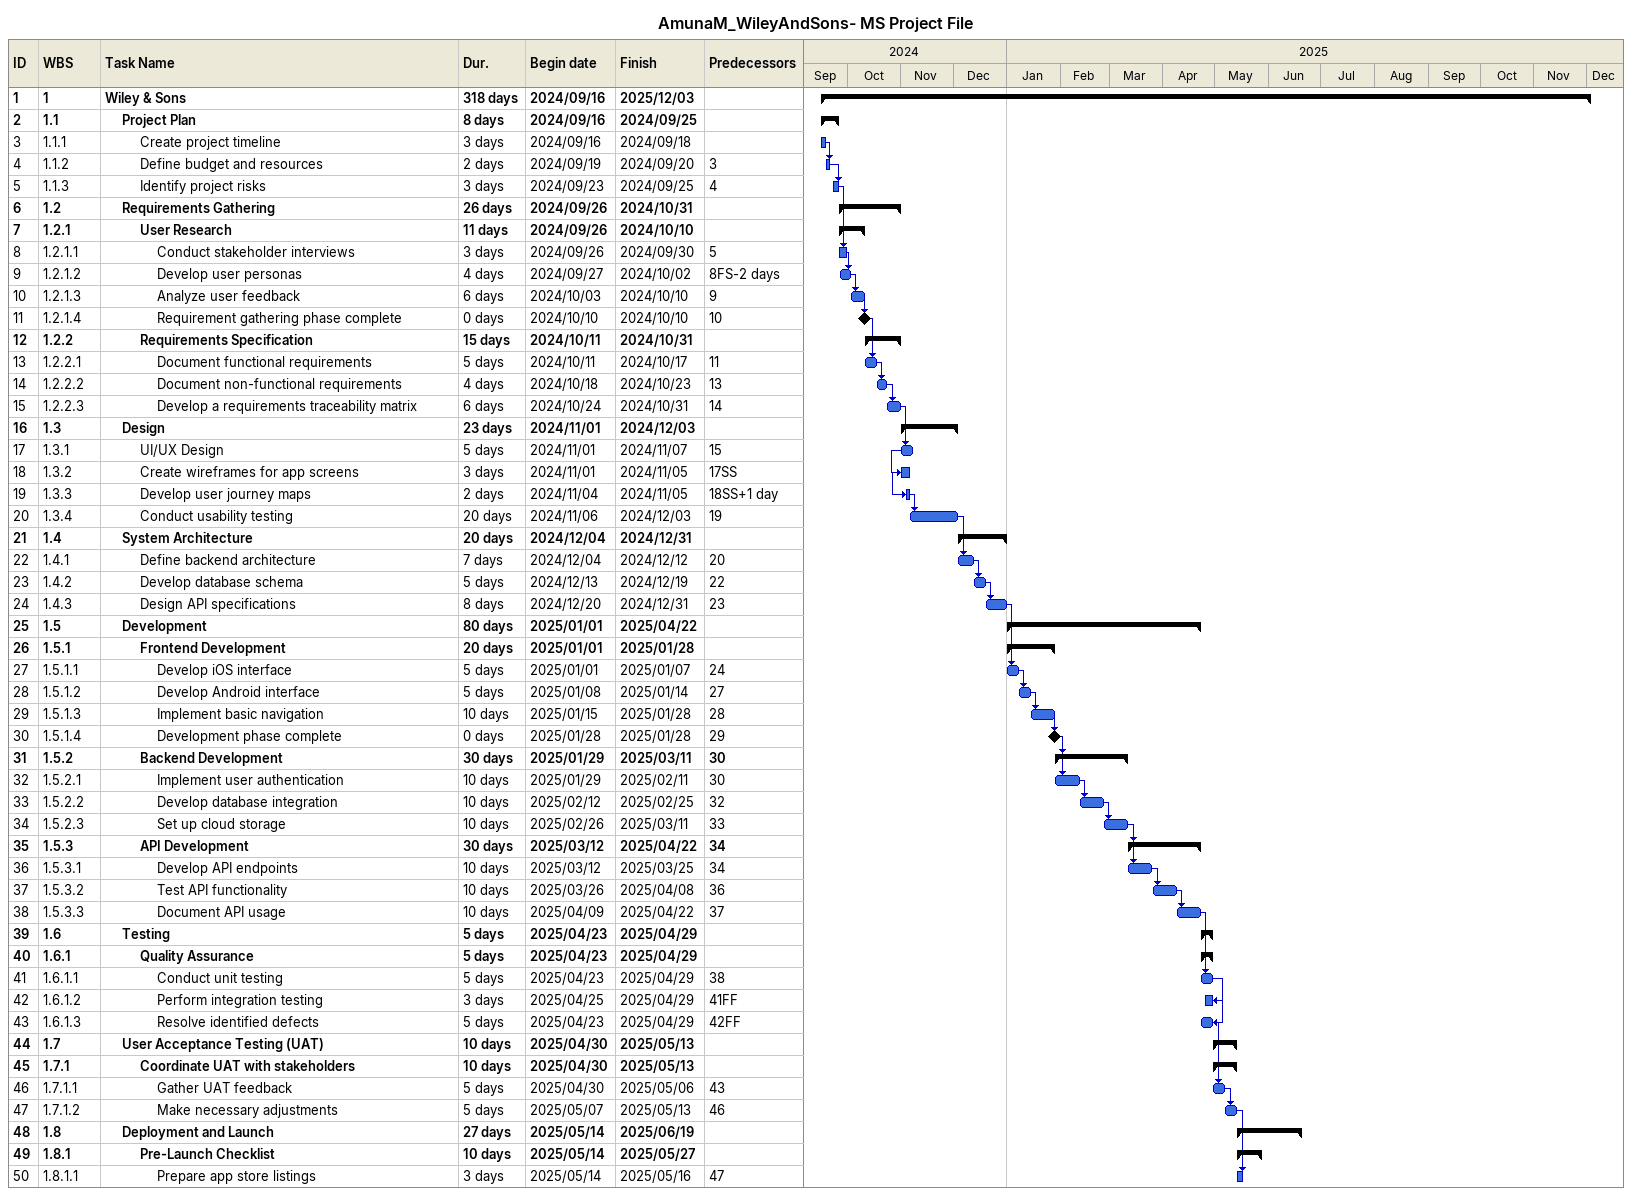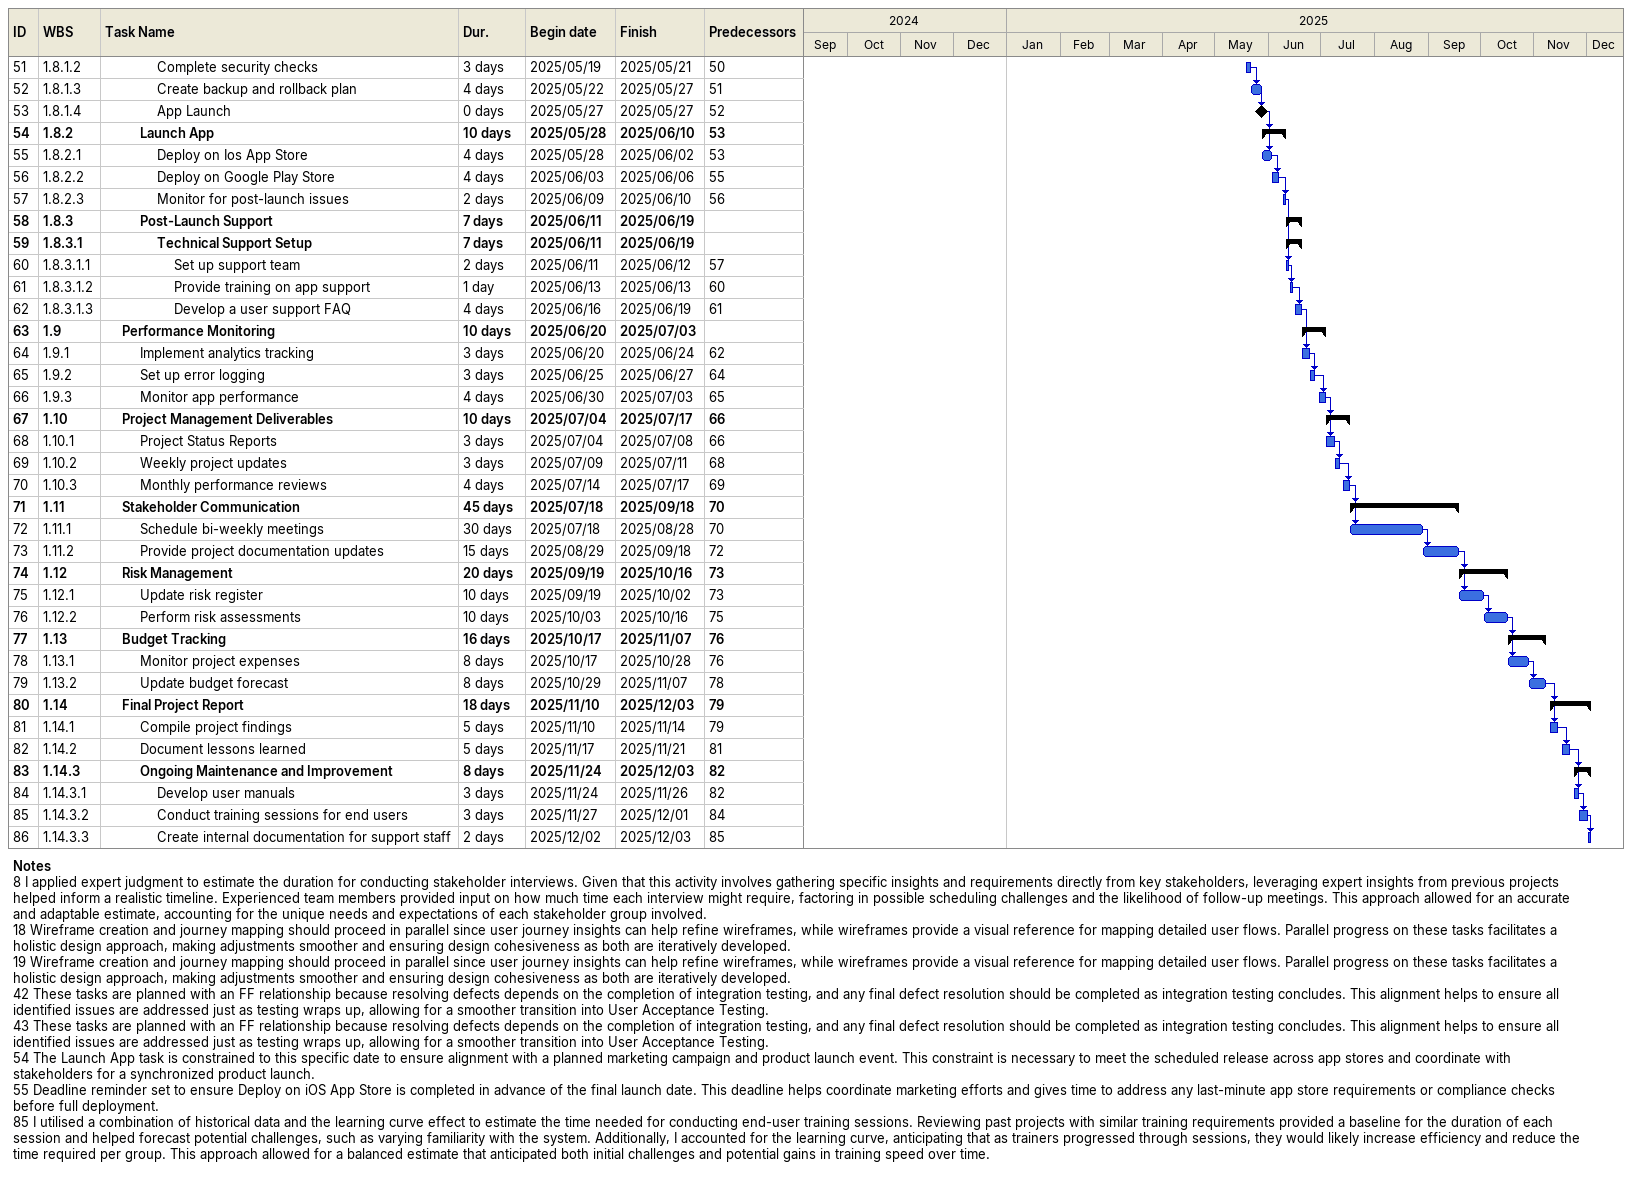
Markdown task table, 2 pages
AmunaM_WileyAndSons- MS Project File

| ID | WBS | Task | Duration | Start | Finish | Predecessors |
|---|---|---|---|---|---|---|
| 1 | 1 | **Wiley & Sons** | 318d | 2024-09-16 | 2025-12-03 |  |
| 2 | 1.1 | **Project Plan** | 8d | 2024-09-16 | 2024-09-25 |  |
| 3 | 1.1.1 | Create project timeline | 3d | 2024-09-16 | 2024-09-18 |  |
| 4 | 1.1.2 | Define budget and resources | 2d | 2024-09-19 | 2024-09-20 | 3 |
| 5 | 1.1.3 | Identify project risks | 3d | 2024-09-23 | 2024-09-25 | 4 |
| 6 | 1.2 | **Requirements Gathering** | 26d | 2024-09-26 | 2024-10-31 |  |
| 7 | 1.2.1 | **User Research** | 11d | 2024-09-26 | 2024-10-10 |  |
| 8 | 1.2.1.1 | Conduct stakeholder interviews | 3d | 2024-09-26 | 2024-09-30 | 5 |
| 9 | 1.2.1.2 | Develop user personas | 4d | 2024-09-27 | 2024-10-02 | 8FS-2d |
| 10 | 1.2.1.3 | Analyze user feedback | 6d | 2024-10-03 | 2024-10-10 | 9 |
| 11 | 1.2.1.4 | Requirement gathering phase complete | 0d | 2024-10-10 | 2024-10-10 | 10 |
| 12 | 1.2.2 | **Requirements Specification** | 15d | 2024-10-11 | 2024-10-31 |  |
| 13 | 1.2.2.1 | Document functional requirements | 5d | 2024-10-11 | 2024-10-17 | 11 |
| 14 | 1.2.2.2 | Document non-functional requirements | 4d | 2024-10-18 | 2024-10-23 | 13 |
| 15 | 1.2.2.3 | Develop a requirements traceability matrix | 6d | 2024-10-24 | 2024-10-31 | 14 |
| 16 | 1.3 | **Design** | 23d | 2024-11-01 | 2024-12-03 |  |
| 17 | 1.3.1 | UI/UX Design | 5d | 2024-11-01 | 2024-11-07 | 15 |
| 18 | 1.3.2 | Create wireframes for app screens | 3d | 2024-11-01 | 2024-11-05 | 17SS |
| 19 | 1.3.3 | Develop user journey maps | 2d | 2024-11-04 | 2024-11-05 | 18SS+1d |
| 20 | 1.3.4 | Conduct usability testing | 20d | 2024-11-06 | 2024-12-03 | 19 |
| 21 | 1.4 | **System Architecture** | 20d | 2024-12-04 | 2024-12-31 |  |
| 22 | 1.4.1 | Define backend architecture | 7d | 2024-12-04 | 2024-12-12 | 20 |
| 23 | 1.4.2 | Develop database schema | 5d | 2024-12-13 | 2024-12-19 | 22 |
| 24 | 1.4.3 | Design API specifications | 8d | 2024-12-20 | 2024-12-31 | 23 |
| 25 | 1.5 | **Development** | 80d | 2025-01-01 | 2025-04-22 |  |
| 26 | 1.5.1 | **Frontend Development** | 20d | 2025-01-01 | 2025-01-28 |  |
| 27 | 1.5.1.1 | Develop iOS interface | 5d | 2025-01-01 | 2025-01-07 | 24 |
| 28 | 1.5.1.2 | Develop Android interface | 5d | 2025-01-08 | 2025-01-14 | 27 |
| 29 | 1.5.1.3 | Implement basic navigation | 10d | 2025-01-15 | 2025-01-28 | 28 |
| 30 | 1.5.1.4 | Development phase complete | 0d | 2025-01-28 | 2025-01-28 | 29 |
| 31 | 1.5.2 | **Backend Development** | 30d | 2025-01-29 | 2025-03-11 | 30 |
| 32 | 1.5.2.1 | Implement user authentication | 10d | 2025-01-29 | 2025-02-11 | 30 |
| 33 | 1.5.2.2 | Develop database integration | 10d | 2025-02-12 | 2025-02-25 | 32 |
| 34 | 1.5.2.3 | Set up cloud storage | 10d | 2025-02-26 | 2025-03-11 | 33 |
| 35 | 1.5.3 | **API Development** | 30d | 2025-03-12 | 2025-04-22 | 34 |
| 36 | 1.5.3.1 | Develop API endpoints | 10d | 2025-03-12 | 2025-03-25 | 34 |
| 37 | 1.5.3.2 | Test API functionality | 10d | 2025-03-26 | 2025-04-08 | 36 |
| 38 | 1.5.3.3 | Document API usage | 10d | 2025-04-09 | 2025-04-22 | 37 |
| 39 | 1.6 | **Testing** | 5d | 2025-04-23 | 2025-04-29 |  |
| 40 | 1.6.1 | **Quality Assurance** | 5d | 2025-04-23 | 2025-04-29 |  |
| 41 | 1.6.1.1 | Conduct unit testing | 5d | 2025-04-23 | 2025-04-29 | 38 |
| 42 | 1.6.1.2 | Perform integration testing | 3d | 2025-04-25 | 2025-04-29 | 41FF |
| 43 | 1.6.1.3 | Resolve identified defects | 5d | 2025-04-23 | 2025-04-29 | 42FF |
| 44 | 1.7 | **User Acceptance Testing (UAT)** | 10d | 2025-04-30 | 2025-05-13 |  |
| 45 | 1.7.1 | **Coordinate UAT with stakeholders** | 10d | 2025-04-30 | 2025-05-13 |  |
| 46 | 1.7.1.1 | Gather UAT feedback | 5d | 2025-04-30 | 2025-05-06 | 43 |
| 47 | 1.7.1.2 | Make necessary adjustments | 5d | 2025-05-07 | 2025-05-13 | 46 |
| 48 | 1.8 | **Deployment and Launch** | 27d | 2025-05-14 | 2025-06-19 |  |
| 49 | 1.8.1 | **Pre-Launch Checklist** | 10d | 2025-05-14 | 2025-05-27 |  |
| 50 | 1.8.1.1 | Prepare app store listings | 3d | 2025-05-14 | 2025-05-16 | 47 |
| 51 | 1.8.1.2 | Complete security checks | 3d | 2025-05-19 | 2025-05-21 | 50 |
| 52 | 1.8.1.3 | Create backup and rollback plan | 4d | 2025-05-22 | 2025-05-27 | 51 |
| 53 | 1.8.1.4 | App Launch | 0d | 2025-05-27 | 2025-05-27 | 52 |
| 54 | 1.8.2 | **Launch App** | 10d | 2025-05-28 | 2025-06-10 | 53 |
| 55 | 1.8.2.1 | Deploy on Ios App Store | 4d | 2025-05-28 | 2025-06-02 | 53 |
| 56 | 1.8.2.2 | Deploy on Google Play Store | 4d | 2025-06-03 | 2025-06-06 | 55 |
| 57 | 1.8.2.3 | Monitor for post-launch issues | 2d | 2025-06-09 | 2025-06-10 | 56 |
| 58 | 1.8.3 | **Post-Launch Support** | 7d | 2025-06-11 | 2025-06-19 |  |
| 59 | 1.8.3.1 | **Technical Support Setup** | 7d | 2025-06-11 | 2025-06-19 |  |
| 60 | 1.8.3.1.1 | Set up support team | 2d | 2025-06-11 | 2025-06-12 | 57 |
| 61 | 1.8.3.1.2 | Provide training on app support | 1d | 2025-06-13 | 2025-06-13 | 60 |
| 62 | 1.8.3.1.3 | Develop a user support FAQ | 4d | 2025-06-16 | 2025-06-19 | 61 |
| 63 | 1.9 | **Performance Monitoring** | 10d | 2025-06-20 | 2025-07-03 |  |
| 64 | 1.9.1 | Implement analytics tracking | 3d | 2025-06-20 | 2025-06-24 | 62 |
| 65 | 1.9.2 | Set up error logging | 3d | 2025-06-25 | 2025-06-27 | 64 |
| 66 | 1.9.3 | Monitor app performance | 4d | 2025-06-30 | 2025-07-03 | 65 |
| 67 | 1.10 | **Project Management Deliverables** | 10d | 2025-07-04 | 2025-07-17 | 66 |
| 68 | 1.10.1 | Project Status Reports | 3d | 2025-07-04 | 2025-07-08 | 66 |
| 69 | 1.10.2 | Weekly project updates | 3d | 2025-07-09 | 2025-07-11 | 68 |
| 70 | 1.10.3 | Monthly performance reviews | 4d | 2025-07-14 | 2025-07-17 | 69 |
| 71 | 1.11 | **Stakeholder Communication** | 45d | 2025-07-18 | 2025-09-18 | 70 |
| 72 | 1.11.1 | Schedule bi-weekly meetings | 30d | 2025-07-18 | 2025-08-28 | 70 |
| 73 | 1.11.2 | Provide project documentation updates | 15d | 2025-08-29 | 2025-09-18 | 72 |
| 74 | 1.12 | **Risk Management** | 20d | 2025-09-19 | 2025-10-16 | 73 |
| 75 | 1.12.1 | Update risk register | 10d | 2025-09-19 | 2025-10-02 | 73 |
| 76 | 1.12.2 | Perform risk assessments | 10d | 2025-10-03 | 2025-10-16 | 75 |
| 77 | 1.13 | **Budget Tracking** | 16d | 2025-10-17 | 2025-11-07 | 76 |
| 78 | 1.13.1 | Monitor project expenses | 8d | 2025-10-17 | 2025-10-28 | 76 |
| 79 | 1.13.2 | Update budget forecast | 8d | 2025-10-29 | 2025-11-07 | 78 |
| 80 | 1.14 | **Final Project Report** | 18d | 2025-11-10 | 2025-12-03 | 79 |
| 81 | 1.14.1 | Compile project findings | 5d | 2025-11-10 | 2025-11-14 | 79 |
| 82 | 1.14.2 | Document lessons learned | 5d | 2025-11-17 | 2025-11-21 | 81 |
| 83 | 1.14.3 | **Ongoing Maintenance and Improvement** | 8d | 2025-11-24 | 2025-12-03 | 82 |
| 84 | 1.14.3.1 | Develop user manuals | 3d | 2025-11-24 | 2025-11-26 | 82 |
| 85 | 1.14.3.2 | Conduct training sessions for end users | 3d | 2025-11-27 | 2025-12-01 | 84 |
| 86 | 1.14.3.3 | Create internal documentation for support staff | 2d | 2025-12-02 | 2025-12-03 | 85 |

Notes
- 8: I applied expert judgment to estimate the duration for conducting stakeholder interviews. Given that this activity involves gathering specific insights and requirements directly from key stakeholders, leveraging expert insights from previous projects helped inform a realistic timeline. Experienced team members provided input on how much time each interview might require, factoring in possible scheduling challenges and the likelihood of follow-up meetings. This approach allowed for an accurate and adaptable estimate, accounting for the unique needs and expectations of each stakeholder group involved.
- 18: Wireframe creation and journey mapping should proceed in parallel since user journey insights can help refine wireframes, while wireframes provide a visual reference for mapping detailed user flows. Parallel progress on these tasks facilitates a holistic design approach, making adjustments smoother and ensuring design cohesiveness as both are iteratively developed.
- 19: Wireframe creation and journey mapping should proceed in parallel since user journey insights can help refine wireframes, while wireframes provide a visual reference for mapping detailed user flows. Parallel progress on these tasks facilitates a holistic design approach, making adjustments smoother and ensuring design cohesiveness as both are iteratively developed.
- 42: These tasks are planned with an FF relationship because resolving defects depends on the completion of integration testing, and any final defect resolution should be completed as integration testing concludes. This alignment helps to ensure all identified issues are addressed just as testing wraps up, allowing for a smoother transition into User Acceptance Testing.
- 43: These tasks are planned with an FF relationship because resolving defects depends on the completion of integration testing, and any final defect resolution should be completed as integration testing concludes. This alignment helps to ensure all identified issues are addressed just as testing wraps up, allowing for a smoother transition into User Acceptance Testing.
- 54: The Launch App task is constrained to this specific date to ensure alignment with a planned marketing campaign and product launch event. This constraint is necessary to meet the scheduled release across app stores and coordinate with stakeholders for a synchronized product launch.
- 55: Deadline reminder set to ensure Deploy on iOS App Store is completed in advance of the final launch date. This deadline helps coordinate marketing efforts and gives time to address any last-minute app store requirements or compliance checks before full deployment.
- 85: I utilised a combination of historical data and the learning curve effect to estimate the time needed for conducting end-user training sessions. Reviewing past projects with similar training requirements provided a baseline for the duration of each session and helped forecast potential challenges, such as varying familiarity with the system. Additionally, I accounted for the learning curve, anticipating that as trainers progressed through sessions, they would likely increase efficiency and reduce the time required per group. This approach allowed for a balanced estimate that anticipated both initial challenges and potential gains in training speed over time.
